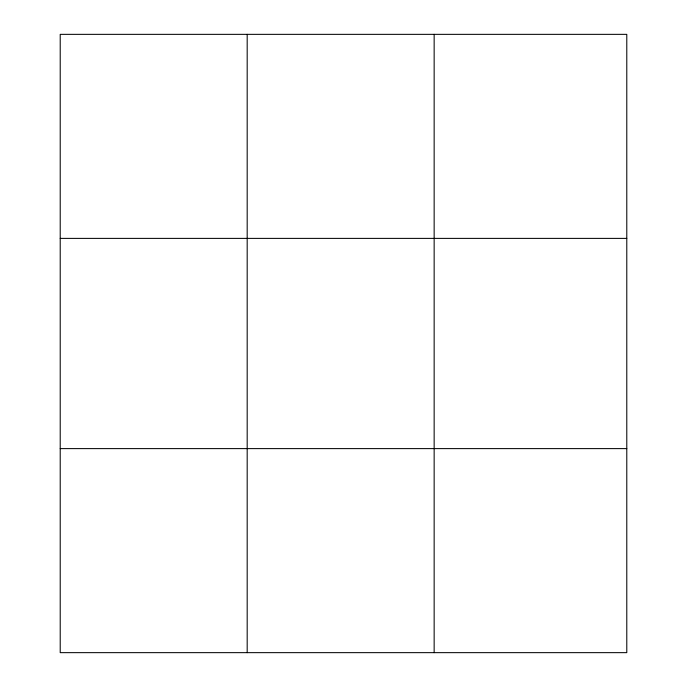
<?xml version="1.0" encoding="UTF-8"?>
<svg xmlns="http://www.w3.org/2000/svg" width="687" height="687" viewBox="0 0 687 687"><rect width="100%" height="100%" fill="white"/><g stroke="black" fill="none" stroke-linecap="round" stroke-linejoin="round"><path stroke-width="1.03" d="M247.183 652.65L247.183 34.35M434.15 652.65L434.15 34.35M626.784 448.611L626.784 652.65L60.216 652.65L60.216 34.35L626.784 34.35L626.784 448.611L60.216 448.611M60.216 238.389L626.784 238.389"/></g></svg>
